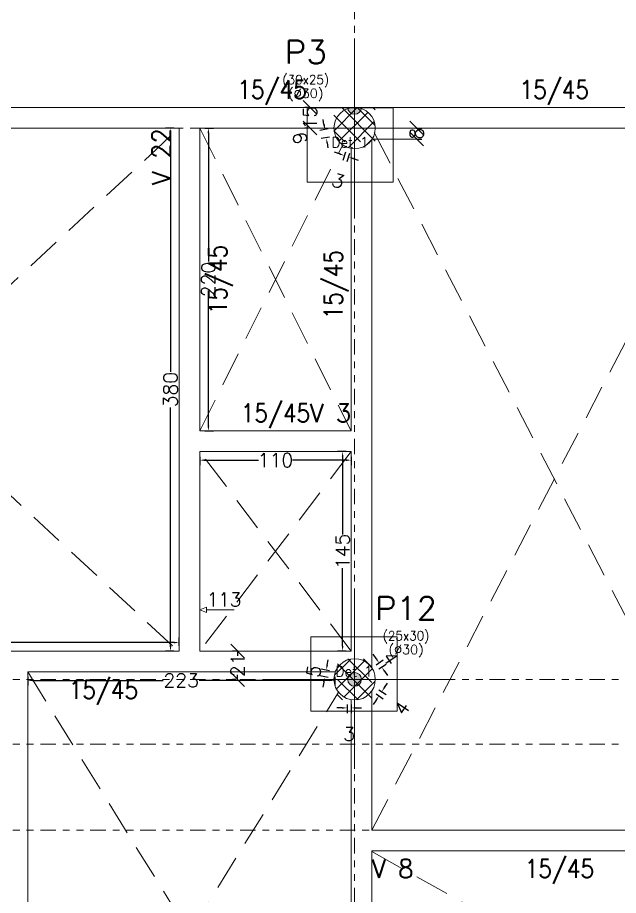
# Model space of a CAD drawing. Header units: metres. Extents: x 0 to 84, y 0 to 59.4.
# Drawn here: x 24.42 to 33.15, y 26.54 to 39.29 of the extents above; entities that cross this region are included whole.
import ezdxf
from ezdxf.enums import TextEntityAlignment as Align

# ---------------------------------------------------------------- set-up
doc = ezdxf.new("R2010")
doc.units = ezdxf.units.M
doc.linetypes.add('CYPE_RAYAPUNTOPUNTO', pattern=[0.45, 0.225, -0.075, 0, -0.075, 0, -0.075])
doc.linetypes.add('TRAZO_HUECO', pattern=[0.75, 0.5, -0.25])
doc.layers.get('0').update_dxf_attribs({"lineweight": 0})
for name, color, linetype, lineweight in [('COTA_COTAS', 2, 'Continuous', 0), ('COTA_FORMAS', 3, 'CYPE_RAYAPUNTOPUNTO', 0), ('COTA_TEXTO', 2, 'Continuous', 0), ('CSM_AREA', 5, 'Continuous', 0), ('CSM_LINHAS', 1, 'Continuous', 0), ('LJ_SIMB_ABER', 7, 'Continuous', 0), ('PILAR_BETAO', 2, 'Continuous', 20), ('PILAR_DIM', 4, 'Continuous', 20), ('PILAR_EIXOS', 1, 'Continuous', 0), ('PILAR_HACH', 4, 'Continuous', 0), ('PILAR_REF', 3, 'Continuous', 20), ('PONTO_FIXO', 1, 'Continuous', 0), ('VIG_DIM_VIGAS', 3, 'Continuous', 15), ('VIG_FACES', 5, 'Continuous', 9), ('VIG_REF_VIGAS', 3, 'Continuous', 15)]:
    doc.layers.add(name, color=color, linetype=linetype, lineweight=lineweight)
doc.styles.add('CYPETXT', font='', dxfattribs={"height": 0.2})
doc.styles.add('CYPETXT_0.3', font='', dxfattribs={"height": 0.2})
doc.styles.get('CYPETXT').set_extended_font_data('romans')
doc.styles.get('CYPETXT_0.3').set_extended_font_data('romans')
doc.dimstyles.new('cype_arrow', dxfattribs={"dimtxt": 0.18, "dimasz": 0.075, "dimexe": 0.075, "dimexo": 0.075, "dimgap": 0, "dimtad": 0, "dimdec": 4, "dimzin": 0, "dimdsep": 46, "dimtxsty": 'CYPETXT_0.3', "dimcen": 0.09, "dimadec": 0, "dimazin": 0, "dimtfac": 1, "dimtdec": 4, "dimtofl": 0, "dimtmove": 2, "dimatfit": 3, "dimfxl": 1, "dimtolj": 1, "dimtzin": 0, "dimarcsym": 0})
doc.dimstyles.new('cype_oblique', dxfattribs={"dimtxt": 0.18, "dimasz": 0.18, "dimexe": 0.075, "dimexo": 0.075, "dimgap": 0, "dimtad": 0, "dimdec": 4, "dimzin": 0, "dimdsep": 46, "dimtxsty": 'CYPETXT_0.3', "dimblk": 'OBLIQUE', "dimtsz": 0.1, "dimcen": 0.09, "dimadec": 0, "dimazin": 0, "dimtfac": 1, "dimtdec": 4, "dimtofl": 0, "dimtmove": 2, "dimatfit": 3, "dimfxl": 1, "dimtolj": 1, "dimtzin": 0, "dimarcsym": 0})

# ---------------------------------------------------------------- blocks, each defined once
blk = doc.blocks.new('Eixos do pilar')
at = {"layer": 'PILAR_EIXOS'}
for p, q in [((0, -0.5), (0, 0.5)), ((-0.5, 0), (0.5, 0))]:
    blk.add_line(p, q, dxfattribs=at)
blk = doc.blocks.new('*D37')
at = {"layer": 'COTA_TEXTO', "color": 0, "lineweight": -2, "transparency": 16777216}
for p, q in [((29.13, 29.263), (29.055, 29.263)), ((29.205, 29.313), (29.205, 29.188)), ((29.265, 29.313), (29.265, 29.188)), ((29.34, 29.263), (29.415, 29.263))]:
    blk.add_line(p, q, dxfattribs=at)
at = {"layer": 'COTA_TEXTO', "color": 0, "transparency": 16777216}
for points in [[(29.13, 29.275), (29.13, 29.25), (29.205, 29.263)], [(29.34, 29.275), (29.34, 29.25), (29.265, 29.263)]]:
    blk.add_solid(points, dxfattribs=at)
at = {"layer": 'Defpoints', "color": 0, "transparency": 16777216}
for p in [(29.205, 29.388), (29.265, 29.388), (29.205, 29.263)]:
    blk.add_point(p, dxfattribs=at)
at = {"layer": 'COTA_TEXTO', "color": 0, "transparency": 16777216, "insert": (29.235, 28.885), "char_height": 0.2, "attachment_point": 5, "style": 'CYPETXT_0.3'}
blk.add_mtext('\\A1;3', dxfattribs=at)
blk = doc.blocks.new('*D38')
at = {"layer": 'COTA_TEXTO', "color": 0, "lineweight": -2, "transparency": 16777216}
for p, q in [((28.917, 29.886), (28.932, 29.959)), ((28.931, 29.703), (28.809, 29.727)), ((28.951, 29.803), (28.829, 29.827)), ((28.868, 29.639), (28.853, 29.565))]:
    blk.add_line(p, q, dxfattribs=at)
at = {"layer": 'COTA_TEXTO', "color": 0, "transparency": 16777216}
for points in [[(28.905, 29.888), (28.929, 29.884), (28.902, 29.812)], [(28.855, 29.641), (28.88, 29.636), (28.882, 29.712)]]:
    blk.add_solid(points, dxfattribs=at)
at = {"layer": 'Defpoints', "color": 0, "transparency": 16777216}
for p in [(28.902, 29.812), (29.025, 29.788), (29.005, 29.688)]:
    blk.add_point(p, dxfattribs=at)
at = {"layer": 'COTA_TEXTO', "color": 0, "transparency": 16777216, "insert": (28.72, 29.797), "char_height": 0.2, "attachment_point": 5, "rotation": 78.6901, "style": 'CYPETXT_0.3'}
blk.add_mtext('\\A1;5', dxfattribs=at)
blk = doc.blocks.new('*D41')
at = {"layer": 'COTA_TEXTO', "color": 0, "lineweight": -2, "transparency": 16777216}
for p, q in [((24.565, 29.713), (24.565, 29.588)), ((24.64, 29.663), (26.533, 29.663)), ((28.95, 29.663), (27.057, 29.663)), ((29.025, 29.713), (29.025, 29.588))]:
    blk.add_line(p, q, dxfattribs=at)
at = {"layer": 'COTA_TEXTO', "color": 0, "transparency": 16777216}
for points in [[(24.64, 29.675), (24.64, 29.65), (24.565, 29.663)], [(28.95, 29.675), (28.95, 29.65), (29.025, 29.663)]]:
    blk.add_solid(points, dxfattribs=at)
at = {"layer": 'Defpoints', "color": 0, "transparency": 16777216}
for p in [(24.565, 29.788), (29.025, 29.788), (24.565, 29.663)]:
    blk.add_point(p, dxfattribs=at)
at = {"layer": 'COTA_TEXTO', "color": 0, "transparency": 16777216, "insert": (26.795, 29.663), "char_height": 0.2, "attachment_point": 5, "style": 'CYPETXT_0.3'}
blk.add_mtext('\\A1;223', dxfattribs=at)
blk = doc.blocks.new('*D70')
at = {"layer": 'COTA_TEXTO', "color": 0, "lineweight": -2, "transparency": 16777216}
for p, q in [((29.19, 32.988), (29.065, 32.988)), ((29.14, 32.913), (29.14, 31.784)), ((29.14, 30.163), (29.14, 31.292)), ((29.19, 30.088), (29.065, 30.088))]:
    blk.add_line(p, q, dxfattribs=at)
at = {"layer": 'COTA_TEXTO', "color": 0, "transparency": 16777216}
for points in [[(29.128, 32.913), (29.153, 32.913), (29.14, 32.988)], [(29.128, 30.163), (29.153, 30.163), (29.14, 30.088)]]:
    blk.add_solid(points, dxfattribs=at)
at = {"layer": 'Defpoints', "color": 0, "transparency": 16777216}
for p in [(29.14, 32.988), (29.265, 32.988), (29.265, 30.088)]:
    blk.add_point(p, dxfattribs=at)
at = {"layer": 'COTA_TEXTO', "color": 0, "transparency": 16777216, "insert": (29.14, 31.538), "char_height": 0.2, "attachment_point": 5, "rotation": 90, "style": 'CYPETXT_0.3'}
blk.add_mtext('\\A1;145', dxfattribs=at)
blk = doc.blocks.new('*D71')
at = {"layer": 'COTA_TEXTO', "color": 0, "lineweight": -2, "transparency": 16777216}
for p, q in [((27.065, 32.913), (27.065, 32.788)), ((29.265, 32.913), (29.265, 32.788)), ((27.14, 32.863), (27.919, 32.863)), ((29.19, 32.863), (28.411, 32.863))]:
    blk.add_line(p, q, dxfattribs=at)
at = {"layer": 'COTA_TEXTO', "color": 0, "transparency": 16777216}
for points in [[(27.14, 32.875), (27.14, 32.85), (27.065, 32.863)], [(29.19, 32.875), (29.19, 32.85), (29.265, 32.863)]]:
    blk.add_solid(points, dxfattribs=at)
at = {"layer": 'Defpoints', "color": 0, "transparency": 16777216}
for p in [(27.065, 32.988), (29.265, 32.988), (27.065, 32.863)]:
    blk.add_point(p, dxfattribs=at)
at = {"layer": 'COTA_TEXTO', "color": 0, "transparency": 16777216, "insert": (28.165, 32.863), "char_height": 0.2, "attachment_point": 5, "style": 'CYPETXT_0.3'}
blk.add_mtext('\\A1;110', dxfattribs=at)
blk = doc.blocks.new('*D102')
at = {"layer": 'COTA_TEXTO', "color": 0, "lineweight": -2, "transparency": 16777216}
for p, q in [((29.094, 37.313), (29.023, 37.337)), ((29.181, 37.337), (29.142, 37.218)), ((29.241, 37.317), (29.202, 37.198)), ((29.297, 37.246), (29.368, 37.222))]:
    blk.add_line(p, q, dxfattribs=at)
at = {"layer": 'COTA_TEXTO', "color": 0, "transparency": 16777216}
for points in [[(29.098, 37.325), (29.09, 37.301), (29.165, 37.289)], [(29.301, 37.257), (29.293, 37.234), (29.225, 37.269)]]:
    blk.add_solid(points, dxfattribs=at)
at = {"layer": 'Defpoints', "color": 0, "transparency": 16777216}
for p in [(29.205, 37.408), (29.265, 37.388), (29.165, 37.289)]:
    blk.add_point(p, dxfattribs=at)
at = {"layer": 'COTA_TEXTO', "color": 0, "transparency": 16777216, "insert": (29.076, 36.921), "char_height": 0.2, "attachment_point": 5, "rotation": 341.5651, "style": 'CYPETXT_0.3'}
blk.add_mtext('\\A1;3', dxfattribs=at)
blk = doc.blocks.new('*D103')
at = {"layer": 'COTA_TEXTO', "color": 0, "lineweight": -2, "transparency": 16777216}
for p, q in [((28.869, 37.741), (28.857, 37.815)), ((28.931, 37.676), (28.808, 37.655)), ((28.951, 37.556), (28.828, 37.535)), ((28.914, 37.473), (28.926, 37.399))]:
    blk.add_line(p, q, dxfattribs=at)
at = {"layer": 'COTA_TEXTO', "color": 0, "transparency": 16777216}
for points in [[(28.882, 37.743), (28.857, 37.739), (28.882, 37.667)], [(28.926, 37.475), (28.902, 37.471), (28.902, 37.547)]]:
    blk.add_solid(points, dxfattribs=at)
at = {"layer": 'Defpoints', "color": 0, "transparency": 16777216}
for p in [(28.882, 37.667), (29.005, 37.688), (29.025, 37.568)]:
    blk.add_point(p, dxfattribs=at)
at = {"layer": 'COTA_TEXTO', "color": 0, "transparency": 16777216, "insert": (28.519, 37.545), "char_height": 0.2, "attachment_point": 5, "rotation": 279.4623, "style": 'CYPETXT_0.3'}
blk.add_mtext('\\A1;6', dxfattribs=at)
blk = doc.blocks.new('*D104')
at = {"layer": 'COTA_TEXTO', "color": 0, "lineweight": -2, "transparency": 16777216}
for p, q in [((27.14, 37.688), (27.265, 37.688)), ((27.19, 37.613), (27.19, 35.75)), ((27.19, 33.363), (27.19, 35.226)), ((27.14, 33.288), (27.265, 33.288))]:
    blk.add_line(p, q, dxfattribs=at)
at = {"layer": 'COTA_TEXTO', "color": 0, "transparency": 16777216}
for points in [[(27.178, 37.613), (27.203, 37.613), (27.19, 37.688)], [(27.178, 33.363), (27.203, 33.363), (27.19, 33.288)]]:
    blk.add_solid(points, dxfattribs=at)
at = {"layer": 'Defpoints', "color": 0, "transparency": 16777216}
for p in [(27.065, 37.688), (27.065, 33.288), (27.19, 33.288)]:
    blk.add_point(p, dxfattribs=at)
at = {"layer": 'COTA_TEXTO', "color": 0, "transparency": 16777216, "insert": (27.19, 35.488), "char_height": 0.2, "attachment_point": 5, "rotation": 90, "style": 'CYPETXT_0.3'}
blk.add_mtext('\\A1;220', dxfattribs=at)
blk = doc.blocks.new('*D107')
at = {"layer": 'COTA_TEXTO', "color": 0, "lineweight": -2, "transparency": 16777216}
for p, q in [((29.627, 29.98), (29.586, 30.042)), ((29.627, 29.889), (29.731, 29.959)), ((29.667, 29.829), (29.771, 29.899)), ((29.751, 29.795), (29.792, 29.732))]:
    blk.add_line(p, q, dxfattribs=at)
at = {"layer": 'COTA_TEXTO', "color": 0, "transparency": 16777216}
for points in [[(29.638, 29.987), (29.617, 29.973), (29.669, 29.917)], [(29.761, 29.802), (29.74, 29.788), (29.709, 29.857)]]:
    blk.add_solid(points, dxfattribs=at)
at = {"layer": 'Defpoints', "color": 0, "transparency": 16777216}
for p in [(29.709, 29.857), (29.565, 29.848), (29.605, 29.788)]:
    blk.add_point(p, dxfattribs=at)
at = {"layer": 'COTA_TEXTO', "color": 0, "transparency": 16777216, "insert": (29.835, 29.984), "char_height": 0.2, "attachment_point": 5, "rotation": 303.6901, "style": 'CYPETXT_0.3'}
blk.add_mtext('\\A1;4', dxfattribs=at)
blk = doc.blocks.new('*D108')
at = {"layer": 'COTA_TEXTO', "color": 0, "lineweight": -2, "transparency": 16777216}
for p, q in [((29.751, 29.561), (29.792, 29.623)), ((29.667, 29.526), (29.771, 29.457)), ((29.627, 29.376), (29.586, 29.314)), ((29.627, 29.466), (29.731, 29.397))]:
    blk.add_line(p, q, dxfattribs=at)
at = {"layer": 'COTA_TEXTO', "color": 0, "transparency": 16777216}
for points in [[(29.74, 29.568), (29.761, 29.554), (29.709, 29.499)], [(29.617, 29.383), (29.638, 29.369), (29.669, 29.439)]]:
    blk.add_solid(points, dxfattribs=at)
at = {"layer": 'Defpoints', "color": 0, "transparency": 16777216}
for p in [(29.565, 29.508), (29.605, 29.568), (29.669, 29.439)]:
    blk.add_point(p, dxfattribs=at)
at = {"layer": 'COTA_TEXTO', "color": 0, "transparency": 16777216, "insert": (30.001, 29.261), "char_height": 0.2, "attachment_point": 5, "rotation": 56.3099, "style": 'CYPETXT_0.3'}
blk.add_mtext('\\A1;4', dxfattribs=at)
blk = doc.blocks.new('*D134')
at = {"layer": 'COTA_TEXTO', "color": 0, "lineweight": -2, "transparency": 16777216}
for p, q in [((19.025, 30.163), (19.025, 30.288)), ((26.765, 30.163), (26.765, 30.288)), ((19.1, 30.213), (22.634, 30.213)), ((26.69, 30.213), (23.156, 30.213))]:
    blk.add_line(p, q, dxfattribs=at)
at = {"layer": 'COTA_TEXTO', "color": 0, "transparency": 16777216}
for points in [[(19.1, 30.225), (19.1, 30.2), (19.025, 30.213)], [(26.69, 30.225), (26.69, 30.2), (26.765, 30.213)]]:
    blk.add_solid(points, dxfattribs=at)
at = {"layer": 'Defpoints', "color": 0, "transparency": 16777216}
for p in [(26.765, 30.213), (19.025, 30.088), (26.765, 30.088)]:
    blk.add_point(p, dxfattribs=at)
at = {"layer": 'COTA_TEXTO', "color": 0, "transparency": 16777216, "insert": (22.895, 30.213), "char_height": 0.2, "attachment_point": 5, "style": 'CYPETXT_0.3'}
blk.add_mtext('\\A1;387', dxfattribs=at)
blk = doc.blocks.new('*D135')
at = {"layer": 'COTA_TEXTO', "color": 0, "lineweight": -2, "transparency": 16777216}
for p, q in [((26.69, 37.688), (26.565, 37.688)), ((26.64, 37.613), (26.64, 34.148)), ((26.64, 30.163), (26.64, 33.627)), ((26.69, 30.088), (26.565, 30.088))]:
    blk.add_line(p, q, dxfattribs=at)
at = {"layer": 'COTA_TEXTO', "color": 0, "transparency": 16777216}
for points in [[(26.628, 37.613), (26.653, 37.613), (26.64, 37.688)], [(26.628, 30.163), (26.653, 30.163), (26.64, 30.088)]]:
    blk.add_solid(points, dxfattribs=at)
at = {"layer": 'Defpoints', "color": 0, "transparency": 16777216}
for p in [(26.64, 37.688), (26.765, 37.688), (26.765, 30.088)]:
    blk.add_point(p, dxfattribs=at)
at = {"layer": 'COTA_TEXTO', "color": 0, "transparency": 16777216, "insert": (26.64, 33.888), "char_height": 0.2, "attachment_point": 5, "rotation": 90, "style": 'CYPETXT_0.3'}
blk.add_mtext('\\A1;380', dxfattribs=at)
blk = doc.blocks.new('*D149')
at = {"layer": 'COTA_COTAS', "color": 0, "lineweight": -2, "transparency": 16777216}
for p, q in [((27.715, 29.988), (27.515, 30.188)), ((27.59, 30.088), (27.54, 30.088)), ((27.615, 30.088), (27.615, 30.019)), ((27.715, 29.576), (27.515, 29.776)), ((27.615, 29.676), (27.615, 29.744)), ((27.59, 29.676), (27.54, 29.676))]:
    blk.add_line(p, q, dxfattribs=at)
at = {"layer": 'Defpoints', "color": 0, "transparency": 16777216}
for p in [(27.665, 30.088), (27.615, 29.676), (27.665, 29.676)]:
    blk.add_point(p, dxfattribs=at)
at = {"layer": 'COTA_COTAS', "color": 0, "transparency": 16777216, "insert": (27.615, 29.882), "char_height": 0.2, "attachment_point": 5, "rotation": 90, "style": 'CYPETXT_0.3'}
blk.add_mtext('\\A1;21', dxfattribs=at)
blk = doc.blocks.new('_OBLIQUE')
at = {"color": 0, "linetype": 'ByBlock', "lineweight": -2}
blk.add_line((-0.5, -0.5), (0.5, 0.5), dxfattribs=at)
blk = doc.blocks.new('*D154')
at = {"layer": 'COTA_COTAS', "color": 0, "lineweight": -2, "transparency": 16777216}
for p, q in [((30.315, 37.588), (30.115, 37.788)), ((30.215, 37.688), (30.215, 37.676)), ((30.24, 37.688), (30.29, 37.688)), ((30.315, 37.428), (30.115, 37.628)), ((30.215, 37.528), (30.215, 37.54)), ((30.24, 37.528), (30.29, 37.528))]:
    blk.add_line(p, q, dxfattribs=at)
at = {"layer": 'Defpoints', "color": 0, "transparency": 16777216}
for p in [(30.165, 37.688), (30.215, 37.688), (30.165, 37.528)]:
    blk.add_point(p, dxfattribs=at)
at = {"layer": 'COTA_COTAS', "color": 0, "transparency": 16777216, "insert": (30.215, 37.608), "char_height": 0.2, "attachment_point": 5, "rotation": 90, "style": 'CYPETXT_0.3'}
blk.add_mtext('\\A1;8', dxfattribs=at)
blk = doc.blocks.new('Ponto fixo face')
at = {"layer": 'PONTO_FIXO'}
h = blk.add_hatch(color=256, dxfattribs=at)
edge = h.paths.add_edge_path(flags=0)
edge.add_line((0, 0), (0.001, 0))
edge.add_arc((0, 0), 0.001, 0, 180)
edge.add_line((-0.001, 0), (0, 0))
for p, q in [((-0.001, 0), (0, 0)), ((0, 0), (0.001, 0))]:
    blk.add_line(p, q, dxfattribs=at)
blk.add_arc((0, 0), 0.001, 0, 180, dxfattribs=at)
blk = doc.blocks.new('*D160')
at = {"layer": 'COTA_COTAS', "color": 0, "lineweight": -2, "transparency": 16777216}
for p, q in [((28.765, 37.888), (28.565, 38.088)), ((28.64, 37.988), (28.59, 37.988)), ((28.665, 37.988), (28.665, 37.988)), ((28.765, 37.588), (28.565, 37.788)), ((28.64, 37.688), (28.59, 37.688)), ((28.665, 37.688), (28.665, 37.688))]:
    blk.add_line(p, q, dxfattribs=at)
at = {"layer": 'Defpoints', "color": 0, "transparency": 16777216}
for p in [(28.715, 37.988), (28.665, 37.688), (28.715, 37.688)]:
    blk.add_point(p, dxfattribs=at)
at = {"layer": 'COTA_COTAS', "color": 0, "transparency": 16777216, "insert": (28.665, 37.838), "char_height": 0.2, "attachment_point": 5, "rotation": 90, "style": 'CYPETXT_0.3'}
blk.add_mtext('\\A1;15', dxfattribs=at)
blk = doc.blocks.new('Ponto fixo Centro')
at = {"layer": 'PONTO_FIXO'}
h = blk.add_hatch(color=256, dxfattribs=at)
edge = h.paths.add_edge_path(flags=0)
edge.add_arc((0, 0), 0.001, 0, 360)
blk.add_circle((0, 0), 0.001, dxfattribs=at)

msp = doc.modelspace()

# ---------------------------------------------------------------- linework, layer by layer
at = {"layer": 'COTA_COTAS'}
for p, q in [((29.315, 37.98789), (28.615, 37.98789)), ((29.565, 37.5279), (30.265, 37.5279)), ((27.065, 30.08789), (27.065, 30.78789)), ((27.065, 30.08789), (27.765, 30.08789))]:
    msp.add_line(p, q, dxfattribs=at)
msp.add_lwpolyline([(27.565, 30.6879), (27.165, 30.6879), (27.165, 30.7279), (27.065, 30.6879), (27.165, 30.64789), (27.165, 30.6879)], dxfattribs=at)
at = {"layer": 'COTA_FORMAS'}
for p, q in [((29.315, 16.99789), (29.315, 40.9879)), ((2.275, 37.68789), (82.265, 37.68789)), ((2.275, 29.67589), (82.265, 29.67589)), ((2.275, 28.7379), (82.265, 28.7379)), ((2.275, 27.4879), (82.265, 27.4879))]:
    msp.add_line(p, q, dxfattribs=at)
at = {"layer": 'CSM_AREA', "lineweight": 9}
for points in [[(28.623, 36.9019), (29.873, 36.9019), (29.873, 37.9839), (28.623, 37.9839), (28.623, 36.9019)], [(28.681, 29.21589), (29.931, 29.21589), (29.931, 30.2979), (28.681, 30.2979), (28.681, 29.21589)]]:
    msp.add_lwpolyline(points, close=True, dxfattribs=at)
at = {"layer": 'CSM_LINHAS', "lineweight": 9}
for p, q in [((29.315, 37.68789), (29.315, 38.9879)), ((29.315, 37.68789), (28.015, 37.68789)), ((29.315, 37.68789), (30.615, 37.68789)), ((29.315, 37.68789), (29.315, 36.38789)), ((29.315, 29.67789), (29.315, 30.97789)), ((29.315, 29.67789), (28.015, 29.67789)), ((29.315, 29.67789), (30.615, 29.67789)), ((29.315, 29.67789), (29.315, 28.37789))]:
    msp.add_line(p, q, dxfattribs=at)
at = {"layer": 'LJ_SIMB_ABER', "linetype": 'TRAZO_HUECO'}
for p, q in [((18.565, 30.07515), (26.765, 37.68788)), ((18.60756, 37.64837), (26.75127, 30.08789)), ((27.06501, 37.68788), (29.265, 33.28789)), ((29.565, 27.4879), (34.82459, 37.61013)), ((29.5989, 37.62266), (34.865, 27.4879)), ((27.065, 33.28789), (29.1423, 37.44249)), ((29.265, 32.9879), (27.065, 30.08789)), ((29.265, 30.08789), (27.065, 32.9879)), ((24.565, 29.78789), (29.05137, 22.53333)), ((24.565, 22.18789), (29.08028, 29.4892)), ((29.565, 27.17513), (38.36181, 22.25677))]:
    msp.add_line(p, q, dxfattribs=at)
at = {"layer": 'PILAR_BETAO'}
for centre in [(29.315, 37.68789), (29.315, 29.67789)]:
    msp.add_circle(centre, 0.3, dxfattribs=at)
at = {"layer": 'PILAR_HACH'}
for p, q in [((29.02024, 37.65482), (29.34807, 37.98266)), ((29.08777, 37.49608), (29.50681, 37.91512)), ((29.615, 37.49993), (29.12704, 37.98789)), ((29.615, 37.72621), (29.35331, 37.98789)), ((29.615, 37.95248), (29.57959, 37.98789)), ((29.40076, 37.4879), (29.015, 37.87366)), ((29.22113, 37.40317), (29.59973, 37.78176)), ((29.17449, 37.4879), (29.015, 37.64738)), ((29.48745, 37.44321), (29.55969, 37.51545)), ((29.565, 29.63034), (29.21744, 29.9779)), ((29.565, 29.85661), (29.44372, 29.9779)), ((29.0248, 29.73979), (29.2531, 29.96809)), ((29.05223, 29.54094), (29.45195, 29.94067)), ((29.565, 29.40406), (29.065, 29.90406)), ((29.16125, 29.42368), (29.56921, 29.83165)), ((29.36489, 29.37789), (29.065, 29.67779)), ((29.34676, 29.38293), (29.60997, 29.64614)), ((29.13862, 29.37789), (29.065, 29.45152))]:
    msp.add_line(p, q, dxfattribs=at)
at = {"layer": 'VIG_FACES'}
for p, q in [((26.915, 37.98788), (18.3181, 37.98788)), ((29.3119, 37.98788), (26.915, 37.98788)), ((29.3181, 37.98788), (35.1119, 37.98788)), ((26.765, 37.68788), (18.615, 37.68788)), ((26.765, 30.08789), (26.765, 37.68788)), ((27.065, 33.28789), (27.065, 37.68788)), ((29.015, 37.68788), (27.065, 37.68788)), ((29.615, 37.68788), (34.815, 37.68788)), ((29.565, 37.52206), (29.565, 29.84373)), ((29.265, 37.39209), (29.265, 33.28789)), ((27.065, 33.28789), (29.265, 33.28789)), ((27.065, 30.08789), (27.065, 32.9879)), ((27.065, 32.9879), (29.265, 32.9879)), ((29.265, 32.9879), (29.265, 30.08789)), ((20.815, 30.08789), (26.765, 30.08789)), ((27.065, 30.08789), (29.265, 30.08789)), ((24.565, 29.78789), (29.03589, 29.78789)), ((24.565, 22.18789), (24.565, 29.78789)), ((29.565, 29.51206), (29.565, 27.4879)), ((29.265, 29.38209), (29.265, 22.6837)), ((34.865, 27.4879), (29.565, 27.4879)), ((29.565, 27.1879), (29.565, 22.55373)), ((35.165, 27.1879), (29.565, 27.1879))]:
    msp.add_line(p, q, dxfattribs=at)

# ---------------------------------------------------------------- block references
at = {"layer": 'PILAR_EIXOS', "zscale": 2}
for p in [(29.315, 37.68789), (29.315, 29.67789)]:
    msp.add_blockref('Eixos do pilar', p, dxfattribs=at)
at = {"layer": 'PONTO_FIXO', "xscale": 100, "yscale": 100, "zscale": 100, "rotation": 180}
msp.add_blockref('Ponto fixo face', (29.315, 37.98789), dxfattribs=at)
at = {"layer": 'PONTO_FIXO', "xscale": 100, "yscale": 100, "zscale": 100}
msp.add_blockref('Ponto fixo Centro', (29.315, 29.67789), dxfattribs=at)

# ---------------------------------------------------------------- texts
at = {"layer": 'COTA_TEXTO', "style": 'CYPETXT', "width": 0.872087}
msp.add_text('113', height=0.2, dxfattribs=at).set_placement((27.165, 30.7379), (27.669, 30.7379), align=Align.FIT)
at = {"layer": 'CSM_AREA', "style": 'CYPETXT', "width": 0.793147}
for p, p2 in [((28.978, 37.40456), (29.518, 37.40456)), ((29.036, 29.71856), (29.576, 29.71856))]:
    msp.add_text('Det 1', height=0.153333, dxfattribs=at).set_placement(p, p2, align=Align.FIT)
at = {"layer": 'PILAR_DIM', "lineweight": 0, "style": 'CYPETXT'}
for s, width, p, p2 in [('(30x25)', 0.842426, (28.26629, 38.32527), (28.94429, 38.32527)), ('(%%c30)', 0.913343, (28.34929, 38.12527), (28.86129, 38.12527)), ('(25x30)', 0.842426, (29.7235, 30.24456), (30.4015, 30.24456)), ('(%%c30)', 0.913343, (29.8065, 30.04456), (30.3185, 30.04456))]:
    msp.add_text(s, height=0.133333, dxfattribs=dict(at, width=width)).set_placement(p, p2, align=Align.FIT)
at = {"layer": 'PILAR_REF', "style": 'CYPETXT'}
for s, width, p, p2 in [('P3', 0.934784, (28.29779, 38.62527), (28.91279, 38.62527)), ('P12', 0.914221, (29.615, 30.54456), (30.51, 30.54456))]:
    msp.add_text(s, height=0.333333, dxfattribs=dict(at, width=width)).set_placement(p, p2, align=Align.FIT)
at = {"layer": 'VIG_DIM_VIGAS', "style": 'CYPETXT', "width": 0.769756}
for p, p2 in [((27.611, 38.11455), (28.619, 38.11455)), ((31.711, 38.11455), (32.719, 38.11455)), ((27.661, 33.41456), (28.669, 33.41456)), ((25.161, 29.39456), (26.169, 29.39456)), ((31.786, 26.79456), (32.794, 26.79456))]:
    msp.add_text('15/45', height=0.266667, dxfattribs=at).set_placement(p, p2, align=Align.FIT)
for p, p2 in [((27.45833, 34.98389), (27.45833, 35.99189)), ((29.13833, 34.90889), (29.13833, 35.91689))]:
    msp.add_text('15/45', height=0.266667, rotation=90, dxfattribs=at).set_placement(p, p2, align=Align.FIT)
at = {"layer": 'VIG_REF_VIGAS', "style": 'CYPETXT', "width": 0.815779}
msp.add_text('V 22', height=0.266667, rotation=90, dxfattribs=at).set_placement((26.63833, 36.85988), (26.63833, 37.68788), align=Align.FIT)
at = {"layer": 'VIG_REF_VIGAS', "style": 'CYPETXT', "width": 0.796702}
for s, p, p2 in [('V 3', (28.661, 33.41456), (29.265, 33.41456)), ('V 8', (29.565, 26.79456), (30.169, 26.79456))]:
    msp.add_text(s, height=0.266667, dxfattribs=at).set_placement(p, p2, align=Align.FIT)

# ---------------------------------------------------------------- dimensions: what is measured, and where the dimension line sits
at = {"layer": 'COTA_COTAS'}
for p1, p2, text, picture, middle in [((28.715, 37.98789), (28.715, 37.68789), '15', '*D160', (28.665, 37.83789)), ((30.165, 37.5279), (30.165, 37.68789), '8', '*D154', (30.215, 37.60789)), ((27.665, 30.08789), (27.665, 29.67589), '21', '*D149', (27.615, 29.88189))]:
    dim = msp.add_aligned_dim(p1=p1, p2=p2, distance=-0.05, text=text, dimstyle='cype_oblique', dxfattribs=at)
    dim.commit()
    dim.dimension.update_dxf_attribs({"geometry": picture, "text_midpoint": middle})
at = {"layer": 'COTA_TEXTO'}
for p1, p2, text, picture, middle in [((29.025, 37.5679), (29.005, 37.68789), '6', '*D103', (28.51908, 37.54524)), ((26.765, 30.08789), (26.765, 37.68789), '380', '*D135', (26.64, 33.8879)), ((27.065, 37.68789), (27.065, 33.28789), '220', '*D104', (27.19, 35.4879)), ((29.265, 37.3879), (29.205, 37.4079), '3', '*D102', (29.07601, 36.92094)), ((29.265, 32.9879), (27.065, 32.9879), '110', '*D71', (28.165, 32.8629)), ((29.265, 30.08789), (29.265, 32.9879), '145', '*D70', (29.14, 31.53789)), ((19.025, 30.08789), (26.765, 30.08789), '387', '*D134', (22.895, 30.21289)), ((29.565, 29.8479), (29.605, 29.78789), '4', '*D107', (29.83462, 29.98431)), ((29.005, 29.6879), (29.025, 29.78789), '5', '*D38', (28.71992, 29.79691)), ((29.025, 29.78789), (24.565, 29.78789), '223', '*D41', (26.795, 29.66289)), ((29.605, 29.5679), (29.565, 29.5079), '4', '*D108', (30.00103, 29.26054)), ((29.265, 29.3879), (29.205, 29.3879), '3', '*D37', (29.235, 28.88514))]:
    dim = msp.add_aligned_dim(p1=p1, p2=p2, distance=0.125, text=text, dimstyle='cype_arrow', dxfattribs=at)
    dim.commit()
    dim.dimension.update_dxf_attribs({"geometry": picture, "text_midpoint": middle})

doc.saveas('drawing.dxf')
